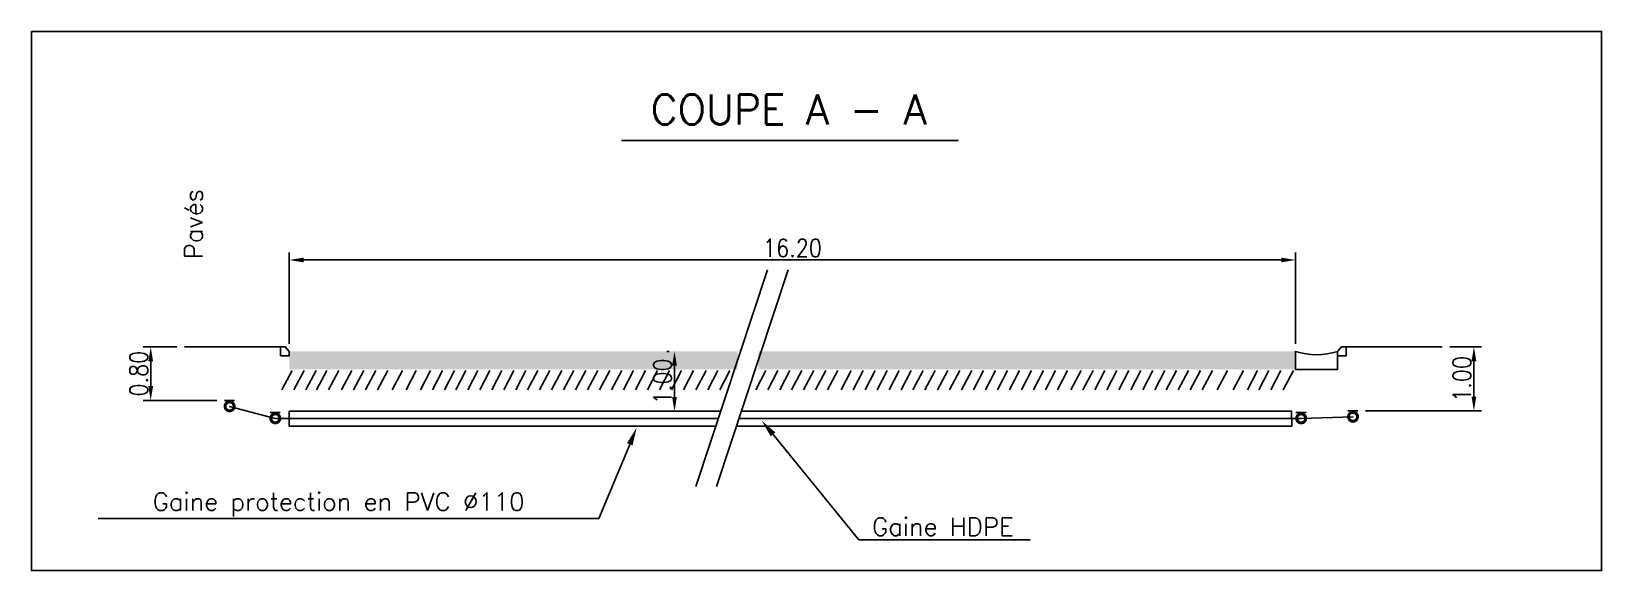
# Model space of a CAD drawing. Header units: millimetres. Extents: x 139000 to 140000, y 124026 to 124498.
# Drawn here: x 139051.1 to 139182.2, y 124026 to 124071 of the extents above; entities that cross this region are included whole.
import ezdxf
from ezdxf.enums import TextEntityAlignment as Align

# ---------------------------------------------------------------- set-up
doc = ezdxf.new("R2010")
doc.units = ezdxf.units.MM
doc.linetypes.add('CENTER2', pattern=[28.575, 19.05, -3.175, 3.175, -3.175])
doc.layers.get('DEFPOINTS').update_dxf_attribs({"linetype": 'CONTINUOUS'})
doc.layers.add('BF05', color=7, linetype='CONTINUOUS')
doc.layers.add('O_100', color=6, linetype='CONTINUOUS')
doc.styles.get("Standard").update_dxf_attribs({"font": 'romans.shx', "width": 0.85})
doc.dimstyles.get("Standard").update_dxf_attribs({"dimtxt": 1.5, "dimasz": 1.2, "dimexe": 0.625, "dimexo": 0.625, "dimgap": 0.25, "dimtad": 1, "dimdec": 1, "dimzin": 0, "dimdsep": 46, "dimtxsty": 'Standard', "dimcen": -0.5, "dimadec": 0, "dimazin": 0, "dimtfac": 1, "dimtdec": 1, "dimtmove": 0, "dimatfit": 3, "dimfxl": 0, "dimtolj": 1, "dimtzin": 0, "dimarcsym": 0})

# ---------------------------------------------------------------- blocks, each defined once
blk = doc.blocks.new('*D81')
at = {"layer": 'BF05', "color": 0, "linetype": 'Continuous', "lineweight": -2, "transparency": 16777216}
for p, q in [((139072.62, 124044.9), (139072.62, 124052.52)), ((139156.63, 124044.9), (139156.63, 124052.52)), ((139073.82, 124051.9), (139155.43, 124051.9))]:
    blk.add_line(p, q, dxfattribs=at)
at = {"layer": 'BF05', "color": 0, "linetype": 'Continuous', "transparency": 16777216}
for points in [[(139073.82, 124052.1), (139073.82, 124051.7), (139072.62, 124051.9)], [(139155.43, 124052.1), (139155.43, 124051.7), (139156.63, 124051.9)]]:
    blk.add_solid(points, dxfattribs=at)
at = {"layer": 'DEFPOINTS', "color": 0, "linetype": 'Continuous', "transparency": 16777216}
for p in [(139156.63, 124051.9), (139072.62, 124044.27), (139156.63, 124044.27)]:
    blk.add_point(p, dxfattribs=at)
at = {"layer": 'BF05', "color": 0, "linetype": 'Continuous', "transparency": 16777216, "insert": (139114.63, 124052.9), "char_height": 1.5, "attachment_point": 5}
blk.add_mtext('\\A1;16.20', dxfattribs=at)
blk = doc.blocks.new('*D82')
at = {"layer": 'BF05', "color": 0, "linetype": 'Continuous', "lineweight": -2, "transparency": 16777216}
for p, q in [((139063.24, 124044.64), (139060.42, 124044.64)), ((139061.05, 124043.44), (139061.05, 124041.37)), ((139066.57, 124040.17), (139060.42, 124040.17))]:
    blk.add_line(p, q, dxfattribs=at)
at = {"layer": 'BF05', "color": 0, "linetype": 'Continuous', "transparency": 16777216}
for points in [[(139060.85, 124043.44), (139061.25, 124043.44), (139061.05, 124044.64)], [(139060.85, 124041.37), (139061.25, 124041.37), (139061.05, 124040.17)]]:
    blk.add_solid(points, dxfattribs=at)
at = {"layer": 'DEFPOINTS', "color": 0, "linetype": 'Continuous', "transparency": 16777216}
for p in [(139063.87, 124044.64), (139061.05, 124040.17), (139067.2, 124040.17)]:
    blk.add_point(p, dxfattribs=at)
at = {"layer": 'BF05', "color": 0, "linetype": 'Continuous', "transparency": 16777216, "insert": (139060.05, 124042.41), "char_height": 1.5, "attachment_point": 5, "rotation": 90}
blk.add_mtext('\\A1;0.80', dxfattribs=at)
blk = doc.blocks.new('*D83')
at = {"layer": 'BF05', "color": 0, "linetype": 'Continuous', "lineweight": -2, "transparency": 16777216}
for p, q in [((139104.34, 124044.27), (139104.15, 124044.27)), ((139104.78, 124040.47), (139104.78, 124043.07)), ((139104.34, 124039.27), (139104.15, 124039.27))]:
    blk.add_line(p, q, dxfattribs=at)
at = {"layer": 'BF05', "color": 0, "linetype": 'Continuous', "transparency": 16777216}
for points in [[(139104.58, 124043.07), (139104.98, 124043.07), (139104.78, 124044.27)], [(139104.58, 124040.47), (139104.98, 124040.47), (139104.78, 124039.27)]]:
    blk.add_solid(points, dxfattribs=at)
at = {"layer": 'DEFPOINTS', "color": 0, "linetype": 'Continuous', "transparency": 16777216}
for p in [(139104.78, 124044.27), (139104.97, 124044.27), (139104.97, 124039.27)]:
    blk.add_point(p, dxfattribs=at)
at = {"layer": 'BF05', "color": 0, "linetype": 'Continuous', "transparency": 16777216, "insert": (139103.78, 124041.77), "char_height": 1.5, "attachment_point": 5, "rotation": 90}
blk.add_mtext('\\A1;1.00', dxfattribs=at)
blk = doc.blocks.new('*D84')
at = {"layer": 'BF05', "color": 0, "linetype": 'Continuous', "lineweight": -2, "transparency": 16777216}
for p, q in [((139169.51, 124044.64), (139172.14, 124044.64)), ((139171.52, 124043.44), (139171.52, 124040.5)), ((139162.46, 124039.3), (139172.14, 124039.3))]:
    blk.add_line(p, q, dxfattribs=at)
at = {"layer": 'BF05', "color": 0, "linetype": 'Continuous', "transparency": 16777216}
for points in [[(139171.32, 124043.44), (139171.72, 124043.44), (139171.52, 124044.64)], [(139171.32, 124040.5), (139171.72, 124040.5), (139171.52, 124039.3)]]:
    blk.add_solid(points, dxfattribs=at)
at = {"layer": 'DEFPOINTS', "color": 0, "linetype": 'Continuous', "transparency": 16777216}
for p in [(139168.88, 124044.64), (139161.84, 124039.3), (139171.52, 124039.3)]:
    blk.add_point(p, dxfattribs=at)
at = {"layer": 'BF05', "color": 0, "linetype": 'Continuous', "transparency": 16777216, "insert": (139170.52, 124041.97), "char_height": 1.5, "attachment_point": 5, "rotation": 90}
blk.add_mtext('\\A1;1.00', dxfattribs=at)

msp = doc.modelspace()

# ---------------------------------------------------------------- linework, layer by layer
at = {"layer": 'BF05', "linetype": 'CENTER2'}
for p, q in [((139112.55, 124051.07), (139105.98, 124031.23)), ((139114.28, 124051.07), (139107.71, 124031.23))]:
    msp.add_line(p, q, dxfattribs=at)
at = {"layer": 'BF05'}
for p, q in [((139071.89, 124044.64), (139063.87, 124044.64)), ((139160.86, 124044.64), (139168.88, 124044.64))]:
    msp.add_line(p, q, dxfattribs=at)
at = {"layer": 'BF05', "linetype": 'Continuous'}
for p, q in [((139072.86, 124042.68), (139072.01, 124041.07)), ((139073.86, 124042.68), (139073.01, 124041.07)), ((139074.86, 124042.68), (139074.01, 124041.07)), ((139075.75, 124042.68), (139074.9, 124041.07)), ((139076.75, 124042.68), (139075.9, 124041.07)), ((139077.84, 124042.68), (139076.99, 124041.07)), ((139078.84, 124042.68), (139077.99, 124041.07)), ((139079.84, 124042.68), (139078.99, 124041.07)), ((139080.84, 124042.68), (139079.99, 124041.07)), ((139082.06, 124042.68), (139081.21, 124041.07)), ((139083.22, 124042.68), (139082.37, 124041.07)), ((139084.42, 124042.68), (139083.57, 124041.07)), ((139085.42, 124042.68), (139084.57, 124041.07)), ((139086.42, 124042.68), (139085.57, 124041.07)), ((139087.37, 124042.68), (139086.52, 124041.07)), ((139088.37, 124042.68), (139087.52, 124041.07)), ((139089.37, 124042.68), (139088.52, 124041.07)), ((139090.37, 124042.68), (139089.52, 124041.07)), ((139091.37, 124042.68), (139090.52, 124041.07)), ((139092.37, 124042.68), (139091.52, 124041.07)), ((139093.37, 124042.68), (139092.52, 124041.07)), ((139094.37, 124042.68), (139093.52, 124041.07)), ((139095.37, 124042.68), (139094.52, 124041.07)), ((139096.37, 124042.68), (139095.52, 124041.07)), ((139097.37, 124042.68), (139096.52, 124041.07)), ((139098.37, 124042.68), (139097.52, 124041.07)), ((139099.37, 124042.68), (139098.52, 124041.07)), ((139100.37, 124042.68), (139099.52, 124041.07)), ((139101.37, 124042.68), (139100.52, 124041.07)), ((139102.37, 124042.68), (139101.52, 124041.07)), ((139103.37, 124042.68), (139102.52, 124041.07)), ((139104.37, 124042.68), (139103.52, 124041.07)), ((139105.37, 124042.68), (139104.52, 124041.07)), ((139106.37, 124042.68), (139105.52, 124041.07)), ((139107.41, 124042.68), (139106.56, 124041.07)), ((139108.41, 124042.68), (139107.56, 124041.07)), ((139109.41, 124042.68), (139108.56, 124041.07)), ((139112.41, 124042.68), (139111.56, 124041.07)), ((139113.41, 124042.68), (139112.56, 124041.07)), ((139114.41, 124042.68), (139113.56, 124041.07)), ((139115.41, 124042.68), (139114.56, 124041.07)), ((139116.41, 124042.68), (139115.56, 124041.07)), ((139117.41, 124042.68), (139116.56, 124041.07)), ((139118.41, 124042.68), (139117.56, 124041.07)), ((139119.54, 124042.68), (139118.69, 124041.07)), ((139120.54, 124042.68), (139119.69, 124041.07)), ((139121.54, 124042.68), (139120.69, 124041.07)), ((139122.54, 124042.68), (139121.69, 124041.07)), ((139123.54, 124042.68), (139122.69, 124041.07)), ((139124.54, 124042.68), (139123.69, 124041.07)), ((139125.54, 124042.68), (139124.69, 124041.07)), ((139126.54, 124042.68), (139125.69, 124041.07)), ((139127.59, 124042.68), (139126.75, 124041.07)), ((139128.59, 124042.68), (139127.75, 124041.07)), ((139129.59, 124042.68), (139128.75, 124041.07)), ((139130.59, 124042.68), (139129.75, 124041.07)), ((139131.59, 124042.68), (139130.75, 124041.07)), ((139132.59, 124042.68), (139131.75, 124041.07)), ((139133.59, 124042.68), (139132.75, 124041.07)), ((139134.59, 124042.68), (139133.75, 124041.07)), ((139135.59, 124042.68), (139134.75, 124041.07)), ((139136.59, 124042.68), (139135.75, 124041.07)), ((139137.59, 124042.68), (139136.75, 124041.07)), ((139138.72, 124042.68), (139137.87, 124041.07)), ((139139.72, 124042.68), (139138.87, 124041.07)), ((139140.72, 124042.68), (139139.87, 124041.07)), ((139141.72, 124042.68), (139140.87, 124041.07)), ((139142.72, 124042.68), (139141.87, 124041.07)), ((139143.72, 124042.68), (139142.87, 124041.07)), ((139144.72, 124042.68), (139143.87, 124041.07)), ((139145.72, 124042.68), (139144.87, 124041.07)), ((139146.69, 124042.68), (139145.84, 124041.07)), ((139147.69, 124042.68), (139146.84, 124041.07)), ((139148.69, 124042.68), (139147.84, 124041.07)), ((139149.69, 124042.68), (139148.84, 124041.07)), ((139150.94, 124042.68), (139150.09, 124041.07)), ((139152.27, 124042.68), (139151.42, 124041.07)), ((139153.46, 124042.68), (139152.61, 124041.07)), ((139154.41, 124042.68), (139153.56, 124041.07)), ((139155.41, 124042.68), (139154.56, 124041.07)), ((139156.45, 124042.68), (139155.6, 124041.07)), ((139067.2, 124040.17), (139068.05, 124040.17)), ((139071.01, 124039.17), (139071.86, 124039.17)), ((139156.66, 124039.17), (139157.51, 124039.17)), ((139160.99, 124039.31), (139161.84, 124039.3)), ((139101.04, 124036.51), (139098.45, 124030.33)), ((139098.45, 124030.33), (139056.67, 124030.33))]:
    msp.add_line(p, q, dxfattribs=at)
msp.add_lwpolyline([(139051.09, 124070.98), (139051.09, 124025.97), (139182.18, 124025.97), (139182.18, 124070.98)], close=True, dxfattribs=at)
for points in [[(139100.35, 124061.88), (139128.45, 124061.88)], [(139072.62, 124038.02), (139072.62, 124039.27), (139108.64, 124039.27)], [(139110.37, 124039.27), (139156.3, 124039.27), (139156.32, 124038.02), (139109.96, 124038.02)], [(139108.23, 124038.02), (139072.62, 124038.02)]]:
    msp.add_lwpolyline(points, dxfattribs=at)
at = {"layer": 'BF05', "linetype": 'Continuous', "const_width": 1.5}
for points in [[(139072.62, 124043.52), (139110.05, 124043.52)], [(139111.78, 124043.52), (139156.63, 124043.52)]]:
    msp.add_lwpolyline(points, dxfattribs=at)
at = {"layer": 'BF05', "flags": 128}
for points in [[(139071.89, 124044.64), (139072.28, 124044.64), (139072.62, 124044.27), (139072.62, 124043.9), (139071.89, 124043.9)], [(139160.86, 124044.64), (139160.47, 124044.64), (139160.13, 124044.27), (139160.13, 124043.9), (139160.86, 124043.9)]]:
    msp.add_lwpolyline(points, close=True, dxfattribs=at)
msp.add_lwpolyline([(139160.13, 124044.27), (139160.13, 124042.77), (139156.63, 124042.77), (139156.63, 124044.27, 0.157721)], format="xyb", close=True, dxfattribs=at)
at = {"layer": 'BF05', "linetype": 'Continuous'}
msp.add_solid([(139100.81, 124036.61), (139101.28, 124036.42), (139101.62, 124037.9)], dxfattribs=at)
at = {"layer": 'O_100', "linetype": 'Continuous'}
for p, q in [((139113.01, 124037.34), (139120.18, 124028.55)), ((139120.18, 124028.55), (139134.48, 124028.55))]:
    msp.add_line(p, q, dxfattribs=at)
at = {"layer": 'O_100', "linetype": 'Continuous', "const_width": 0.25, "flags": 128}
for points in [[(139067.26, 124039.68, 1), (139068.01, 124039.68, 1)], [(139071.08, 124038.68, 1), (139071.83, 124038.68, 1)], [(139156.72, 124038.68, 1), (139157.47, 124038.68, 1)], [(139161.05, 124038.81, 1), (139161.8, 124038.81, 1)]]:
    msp.add_lwpolyline(points, format="xyb", close=True, dxfattribs=at)
at = {"layer": 'O_100', "flags": 128}
for points in [[(139067.64, 124039.68), (139067.64, 124039.68), (139071.45, 124038.68), (139108.45, 124038.68)], [(139110.18, 124038.68), (139157.1, 124038.68), (139161.43, 124038.81), (139161.43, 124038.81)]]:
    msp.add_lwpolyline(points, dxfattribs=at)
at = {"layer": 'O_100', "linetype": 'Continuous'}
msp.add_solid([(139112.81, 124037.18), (139113.2, 124037.5), (139112.05, 124038.5)], dxfattribs=at)

# ---------------------------------------------------------------- texts
at = {"layer": 'BF05', "linetype": 'Continuous'}
for s, height, p in [('COUPE A - A', 2.5, (139114.31, 124064.47)), ('Gaine protection en PVC %%c110', 1.5, (139076.74, 124031.51))]:
    msp.add_text(s, height=height, dxfattribs=at).set_placement(p, align=Align.MIDDLE)
msp.add_text('Pavés', height=1.5, rotation=90, dxfattribs=at).set_placement((139064.63, 124054.88), align=Align.MIDDLE)
at = {"layer": 'O_100', "linetype": 'Continuous'}
msp.add_text('Gaine HDPE', height=1.5, dxfattribs=at).set_placement((139127.19, 124029.67), align=Align.MIDDLE)

# ---------------------------------------------------------------- dimensions: what is measured, and where the dimension line sits
at = {"layer": 'BF05', "linetype": 'Continuous'}
dim = msp.add_linear_dim(base=(139156.63, 124051.9), p1=(139072.62, 124044.27), p2=(139156.63, 124044.27), text='16.20', dimstyle='Standard', dxfattribs=at)
dim.commit()
dim.dimension.update_dxf_attribs({"geometry": '*D81', "text_midpoint": (139114.63, 124052.9)})
for base, p1, p2, text, picture, middle in [((139061.05, 124040.17), (139063.87, 124044.64), (139067.2, 124040.17), '0.80', '*D82', (139060.05, 124042.41)), ((139104.78, 124044.27), (139104.97, 124039.27), (139104.97, 124044.27), '1.00', '*D83', (139103.78, 124041.77)), ((139171.52, 124039.3), (139168.88, 124044.64), (139161.84, 124039.3), '1.00', '*D84', (139170.52, 124041.97))]:
    dim = msp.add_linear_dim(base=base, p1=p1, p2=p2, angle=90, text=text, dimstyle='Standard', dxfattribs=at)
    dim.commit()
    dim.dimension.update_dxf_attribs({"geometry": picture, "text_midpoint": middle})

doc.saveas('drawing.dxf')
